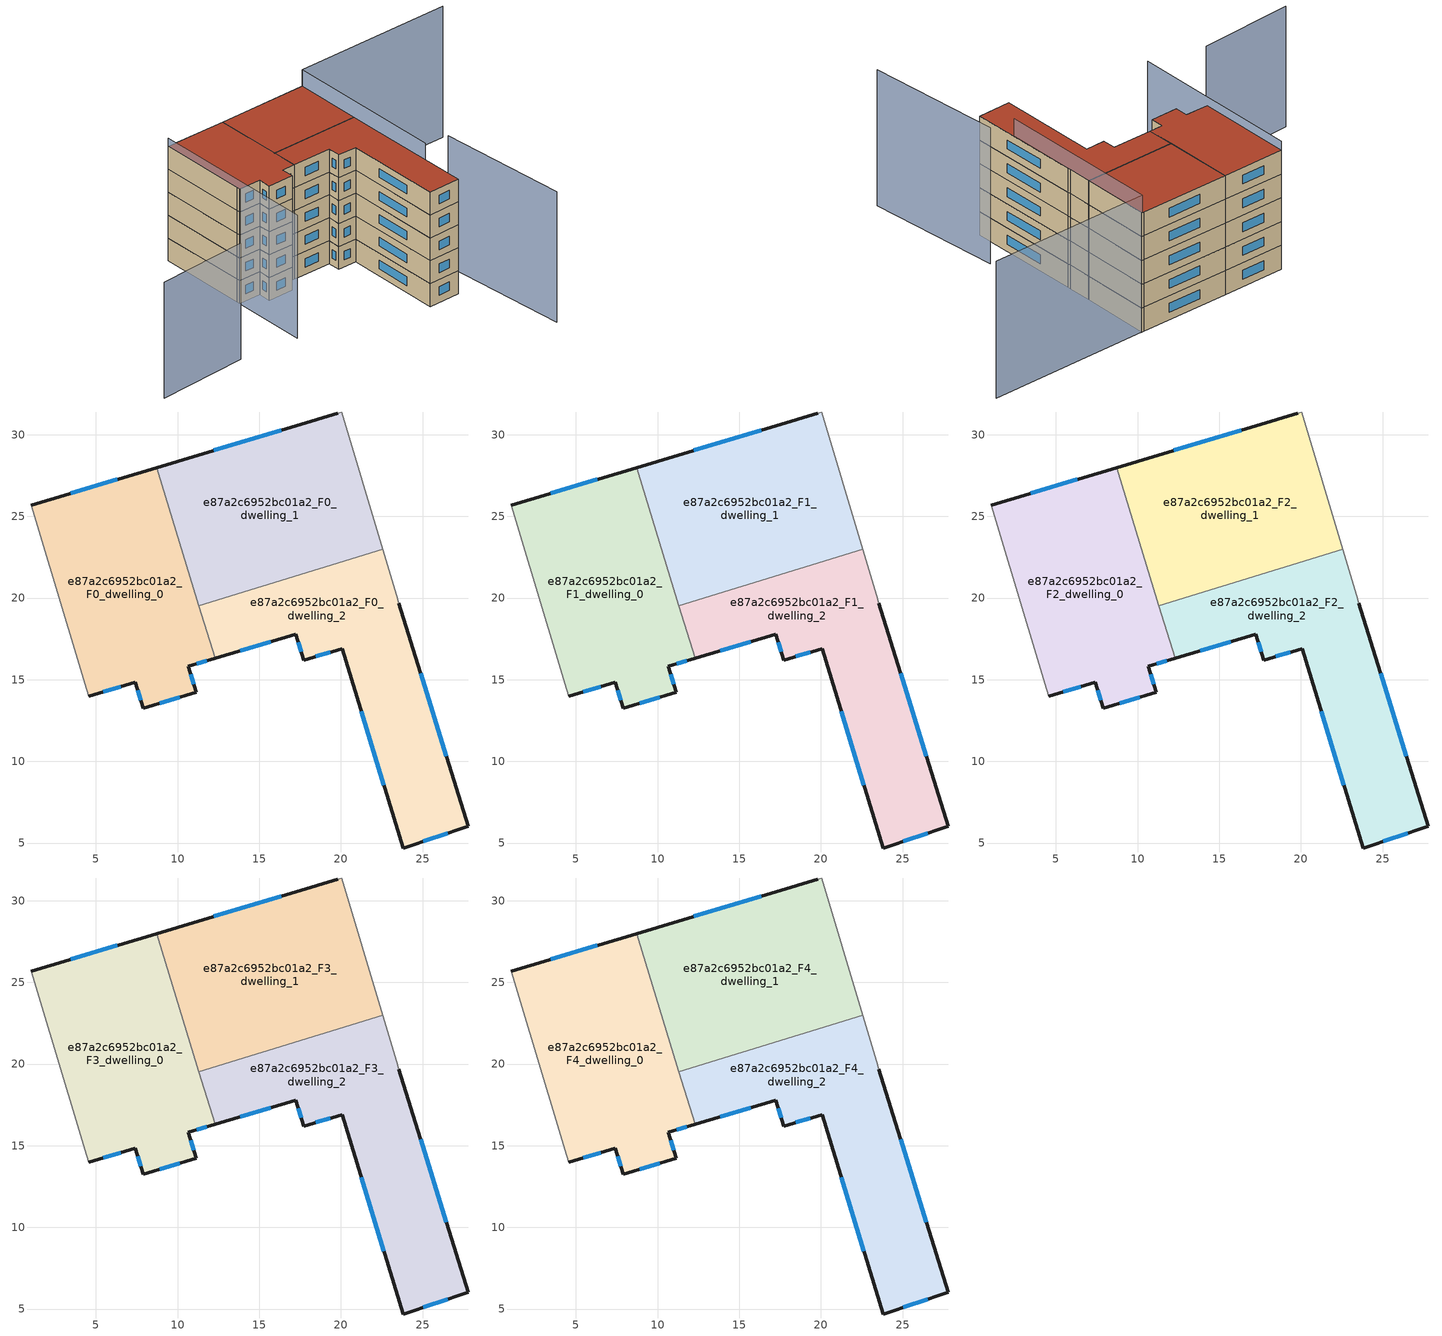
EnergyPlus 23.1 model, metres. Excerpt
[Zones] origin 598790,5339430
e87a2c6952bc01a2_F0_dwelling_0
 floor ground (EU_floor_Construction): 8.73,27.99 12.29,16.31 10.66,15.82 11.14,14.23 7.89,13.25 7.41,14.84 4.56,13.98 4.43,14.39 1.04,25.68 z0
 wall outside (EU_wall_Construction): 4.56,13.98 7.41,14.84 7.89,13.25 11.14,14.23 10.66,15.82 12.29,16.31 / 8.73,27.99 1.04,25.68 z0:3
 wall adiabatic (EU_wall_Construction): 1.04,25.68 4.43,14.39 4.56,13.98 z0:3
 wall to e87a2c6952bc01a2_F0_dwelling_1 (EU_wall_Construction): 11.31,19.53 8.73,27.99 z0:3
 wall to e87a2c6952bc01a2_F0_dwelling_2 (EU_wall_Construction): 12.29,16.31 11.31,19.53 z0:3
 window (EU_Window_Construction): 7.56,14.34 7.74,13.75 / 5.45,14.25 6.52,14.57 / 6.32,27.27 3.45,26.4 / 11.17,15.97 11.78,16.15 / 10.99,14.73 10.81,15.32 / 8.91,13.56 10.12,13.92 z0.94:2.06
e87a2c6952bc01a2_F0_dwelling_1
 floor ground (EU_floor_Construction): 20.04,31.39 22.57,22.97 11.31,19.53 8.73,27.99 19.81,31.32 z0
 wall outside (EU_wall_Construction): 19.81,31.32 8.73,27.99 z0:3
 wall adiabatic (EU_wall_Construction): 22.57,22.97 20.04,31.39 19.81,31.32 z0:3
 wall to e87a2c6952bc01a2_F0_dwelling_2 (EU_wall_Construction): 11.31,19.53 22.57,22.97 z0:3
 window (EU_Window_Construction): 16.34,30.28 12.2,29.03 z0.94:2.06
e87a2c6952bc01a2_F0_dwelling_2
 floor ground (EU_floor_Construction): 23.43,20.13 23.56,19.69 27.79,6.02 23.8,4.7 20.08,16.91 17.73,16.2 17.25,17.79 12.29,16.31 11.31,19.53 22.57,22.97 z0
 wall outside (EU_wall_Construction): 12.29,16.31 17.25,17.79 17.73,16.2 20.08,16.91 23.8,4.7 27.79,6.02 23.56,19.69 z0:3
 wall adiabatic (EU_wall_Construction): 23.56,19.69 23.43,20.13 22.57,22.97 z0:3
 window (EU_Window_Construction): 26.46,10.31 24.88,15.41 / 25.05,5.11 26.54,5.6 / 21.25,13.08 22.64,8.52 / 18.47,16.42 19.34,16.69 / 17.4,17.29 17.58,16.7 / 13.85,16.77 15.7,17.33 z0.94:2.06
e87a2c6952bc01a2_F1_dwelling_0
 floor to e87a2c6952bc01a2_F0_dwelling_0 (EU_floor_Construction): 8.73,27.99 12.29,16.31 10.66,15.82 11.14,14.23 7.89,13.25 7.41,14.84 4.56,13.98 4.43,14.39 1.04,25.68 z3
 wall outside (EU_wall_Construction): 4.56,13.98 7.41,14.84 7.89,13.25 11.14,14.23 10.66,15.82 12.29,16.31 / 8.73,27.99 1.04,25.68 z3:6
 wall adiabatic (EU_wall_Construction): 1.04,25.68 4.43,14.39 4.56,13.98 z3:6
 wall to e87a2c6952bc01a2_F1_dwelling_1 (EU_wall_Construction): 11.31,19.53 8.73,27.99 z3:6
 wall to e87a2c6952bc01a2_F1_dwelling_2 (EU_wall_Construction): 12.29,16.31 11.31,19.53 z3:6
 window (EU_Window_Construction): 7.56,14.34 7.74,13.75 / 5.45,14.25 6.52,14.57 / 6.32,27.27 3.45,26.4 / 11.17,15.97 11.78,16.15 / 10.99,14.73 10.81,15.32 / 8.91,13.56 10.12,13.92 z3.94:5.06
e87a2c6952bc01a2_F1_dwelling_1
 floor to e87a2c6952bc01a2_F0_dwelling_1 (EU_floor_Construction): 20.04,31.39 22.57,22.97 11.31,19.53 8.73,27.99 19.81,31.32 z3
 wall outside (EU_wall_Construction): 19.81,31.32 8.73,27.99 z3:6
 wall adiabatic (EU_wall_Construction): 22.57,22.97 20.04,31.39 19.81,31.32 z3:6
 wall to e87a2c6952bc01a2_F1_dwelling_2 (EU_wall_Construction): 11.31,19.53 22.57,22.97 z3:6
 window (EU_Window_Construction): 16.34,30.28 12.2,29.03 z3.94:5.06
e87a2c6952bc01a2_F1_dwelling_2
 floor to e87a2c6952bc01a2_F0_dwelling_2 (EU_floor_Construction): 23.43,20.13 23.55,19.69 27.79,6.02 23.8,4.7 20.08,16.91 17.73,16.2 17.25,17.79 12.29,16.31 11.31,19.53 22.57,22.97 z3
 wall outside (EU_wall_Construction): 12.29,16.31 17.25,17.79 17.73,16.2 20.08,16.91 23.8,4.7 27.79,6.02 23.56,19.69 z3:6
 wall adiabatic (EU_wall_Construction): 23.56,19.69 23.43,20.13 22.57,22.97 z3:6
 window (EU_Window_Construction): 26.46,10.31 24.88,15.41 / 25.05,5.11 26.54,5.6 / 21.25,13.08 22.64,8.52 / 18.47,16.42 19.34,16.69 / 17.4,17.29 17.58,16.7 / 13.85,16.77 15.7,17.33 z3.94:5.06
e87a2c6952bc01a2_F2_dwelling_0
 floor to e87a2c6952bc01a2_F1_dwelling_0 (EU_floor_Construction): 8.73,27.99 12.29,16.31 10.66,15.82 11.14,14.23 7.89,13.25 7.41,14.84 4.56,13.98 4.43,14.39 1.04,25.68 z6
 wall outside (EU_wall_Construction): 4.56,13.98 7.41,14.84 7.89,13.25 11.14,14.23 10.66,15.82 12.29,16.31 / 8.73,27.99 1.04,25.68 z6:9
 wall adiabatic (EU_wall_Construction): 1.04,25.68 4.43,14.39 4.56,13.98 z6:9
 wall to e87a2c6952bc01a2_F2_dwelling_1 (EU_wall_Construction): 11.31,19.53 8.73,27.99 z6:9
 wall to e87a2c6952bc01a2_F2_dwelling_2 (EU_wall_Construction): 12.29,16.31 11.31,19.53 z6:9
 window (EU_Window_Construction): 7.56,14.34 7.74,13.75 / 5.45,14.25 6.52,14.57 / 6.32,27.27 3.45,26.4 / 11.17,15.97 11.78,16.15 / 10.99,14.73 10.81,15.32 / 8.91,13.56 10.12,13.92 z6.94:8.06
e87a2c6952bc01a2_F2_dwelling_1
 floor to e87a2c6952bc01a2_F1_dwelling_1 (EU_floor_Construction): 20.04,31.39 22.57,22.97 11.31,19.53 8.73,27.99 19.81,31.32 z6
 wall outside (EU_wall_Construction): 19.81,31.32 8.73,27.99 z6:9
 wall adiabatic (EU_wall_Construction): 22.57,22.97 20.04,31.39 19.81,31.32 z6:9
 wall to e87a2c6952bc01a2_F2_dwelling_2 (EU_wall_Construction): 11.31,19.53 22.57,22.97 z6:9
 window (EU_Window_Construction): 16.34,30.28 12.2,29.03 z6.94:8.06
e87a2c6952bc01a2_F2_dwelling_2
 floor to e87a2c6952bc01a2_F1_dwelling_2 (EU_floor_Construction): 23.43,20.13 23.55,19.69 27.79,6.02 23.8,4.7 20.08,16.91 17.73,16.2 17.25,17.79 12.29,16.31 11.31,19.53 22.57,22.97 z6
 wall outside (EU_wall_Construction): 12.29,16.31 17.25,17.79 17.73,16.2 20.08,16.91 23.8,4.7 27.79,6.02 23.56,19.69 z6:9
 wall adiabatic (EU_wall_Construction): 23.56,19.69 23.43,20.13 22.57,22.97 z6:9
 window (EU_Window_Construction): 26.46,10.31 24.88,15.41 / 25.05,5.11 26.54,5.6 / 21.25,13.08 22.64,8.52 / 18.47,16.42 19.34,16.69 / 17.4,17.29 17.58,16.7 / 13.85,16.77 15.7,17.33 z6.94:8.06
e87a2c6952bc01a2_F3_dwelling_0
 floor to e87a2c6952bc01a2_F2_dwelling_0 (EU_floor_Construction): 8.73,27.99 12.29,16.31 10.66,15.82 11.14,14.23 7.89,13.25 7.41,14.84 4.56,13.98 4.43,14.39 1.04,25.68 z9
 wall outside (EU_wall_Construction): 4.56,13.98 7.41,14.84 7.89,13.25 11.14,14.23 10.66,15.82 12.29,16.31 / 8.73,27.99 1.04,25.68 z9:12
 wall adiabatic (EU_wall_Construction): 1.04,25.68 4.43,14.39 4.56,13.98 z9:12
 wall to e87a2c6952bc01a2_F3_dwelling_1 (EU_wall_Construction): 11.31,19.53 8.73,27.99 z9:12
 wall to e87a2c6952bc01a2_F3_dwelling_2 (EU_wall_Construction): 12.29,16.31 11.31,19.53 z9:12
 window (EU_Window_Construction): 7.56,14.34 7.74,13.75 / 5.45,14.25 6.52,14.57 / 6.32,27.27 3.45,26.4 / 11.17,15.97 11.78,16.15 / 10.99,14.73 10.81,15.32 / 8.91,13.56 10.12,13.92 z9.94:11.06
e87a2c6952bc01a2_F3_dwelling_1
 floor to e87a2c6952bc01a2_F2_dwelling_1 (EU_floor_Construction): 20.04,31.39 22.57,22.97 11.31,19.53 8.73,27.99 19.81,31.32 z9
 wall outside (EU_wall_Construction): 19.81,31.32 8.73,27.99 z9:12
 wall adiabatic (EU_wall_Construction): 22.57,22.97 20.04,31.39 19.81,31.32 z9:12
 wall to e87a2c6952bc01a2_F3_dwelling_2 (EU_wall_Construction): 11.31,19.53 22.57,22.97 z9:12
 window (EU_Window_Construction): 16.34,30.28 12.2,29.03 z9.94:11.06
e87a2c6952bc01a2_F3_dwelling_2
 floor to e87a2c6952bc01a2_F2_dwelling_2 (EU_floor_Construction): 23.43,20.13 23.55,19.69 27.79,6.02 23.8,4.7 20.08,16.91 17.73,16.2 17.25,17.79 12.29,16.31 11.31,19.53 22.57,22.97 z9
 wall outside (EU_wall_Construction): 12.29,16.31 17.25,17.79 17.73,16.2 20.08,16.91 23.8,4.7 27.79,6.02 23.56,19.69 z9:12
 wall adiabatic (EU_wall_Construction): 23.56,19.69 23.43,20.13 22.57,22.97 z9:12
 window (EU_Window_Construction): 26.46,10.31 24.88,15.41 / 25.05,5.11 26.54,5.6 / 21.25,13.08 22.64,8.52 / 18.47,16.42 19.34,16.69 / 17.4,17.29 17.58,16.7 / 13.85,16.77 15.7,17.33 z9.94:11.06
e87a2c6952bc01a2_F4_dwelling_0
 floor to e87a2c6952bc01a2_F3_dwelling_0 (EU_floor_Construction): 8.73,27.99 12.29,16.31 10.66,15.82 11.14,14.23 7.89,13.25 7.41,14.84 4.56,13.98 4.43,14.39 1.04,25.68 z12
 wall outside (EU_wall_Construction): 4.56,13.98 7.41,14.84 7.89,13.25 11.14,14.23 10.66,15.82 12.29,16.31 / 8.73,27.99 1.04,25.68 z12:15
 wall adiabatic (EU_wall_Construction): 1.04,25.68 4.43,14.39 4.56,13.98 z12:15
 wall to e87a2c6952bc01a2_F4_dwelling_1 (EU_wall_Construction): 11.31,19.53 8.73,27.99 z12:15
 wall to e87a2c6952bc01a2_F4_dwelling_2 (EU_wall_Construction): 12.29,16.31 11.31,19.53 z12:15
 window (EU_Window_Construction): 7.56,14.34 7.74,13.75 / 5.45,14.25 6.52,14.57 / 6.32,27.27 3.45,26.4 / 11.17,15.97 11.78,16.15 / 10.99,14.73 10.81,15.32 / 8.91,13.56 10.12,13.92 z12.94:14.06
 roof outside (EU_roof_Construction): 11.14,14.23 10.66,15.82 12.29,16.31 8.73,27.99 1.04,25.68 4.43,14.39 4.56,13.98 7.41,14.84 7.89,13.25 z15
e87a2c6952bc01a2_F4_dwelling_1
 floor to e87a2c6952bc01a2_F3_dwelling_1 (EU_floor_Construction): 20.04,31.39 22.57,22.97 11.31,19.53 8.73,27.99 19.81,31.32 z12
 wall outside (EU_wall_Construction): 19.81,31.32 8.73,27.99 z12:15
 wall adiabatic (EU_wall_Construction): 22.57,22.97 20.04,31.39 19.81,31.32 z12:15
 wall to e87a2c6952bc01a2_F4_dwelling_2 (EU_wall_Construction): 11.31,19.53 22.57,22.97 z12:15
 window (EU_Window_Construction): 16.34,30.28 12.2,29.03 z12.94:14.06
 roof outside (EU_roof_Construction): 22.57,22.97 20.04,31.39 19.81,31.32 8.73,27.99 11.31,19.53 z15
e87a2c6952bc01a2_F4_dwelling_2
 floor to e87a2c6952bc01a2_F3_dwelling_2 (EU_floor_Construction): 23.43,20.13 23.55,19.69 27.79,6.02 23.8,4.7 20.08,16.91 17.73,16.2 17.25,17.79 12.29,16.31 11.31,19.53 22.57,22.97 z12
 wall outside (EU_wall_Construction): 12.29,16.31 17.25,17.79 17.73,16.2 20.08,16.91 23.8,4.7 27.79,6.02 23.56,19.69 z12:15
 wall adiabatic (EU_wall_Construction): 23.56,19.69 23.43,20.13 22.57,22.97 z12:15
 window (EU_Window_Construction): 26.46,10.31 24.88,15.41 / 25.05,5.11 26.54,5.6 / 21.25,13.08 22.64,8.52 / 18.47,16.42 19.34,16.69 / 17.4,17.29 17.58,16.7 / 13.85,16.77 15.7,17.33 z12.94:14.06
 roof outside (EU_roof_Construction): 27.79,6.02 23.56,19.69 23.43,20.13 22.57,22.97 11.31,19.53 12.29,16.31 17.25,17.79 17.73,16.2 20.08,16.91 23.8,4.7 z15
shading: -11.45,-1.06 -0.22,3.04 z0:15.2; 1.04,25.68 7.39,4.6 z0:16.1; 35.37,-4.11 29.15,11.83 z0:17.1; 26.1,11.32 20.01,31.38 / 20.01,31.38 39.96,37.43 z0:17.2
[Building]
EU S2 Campaign: North Axis=0; Terrain=City; Solar Distribution=FullExterior
[Site:Location]
Vienna: Latitude=48; Longitude=16.5; Time Zone=1; Elevation=183
[SizingPeriod:WeatherFileDays]
AnnualSizingPeriod: Begin Month=1; Begin Day of Month=1; End Month=12; End Day of Month=31; Day of Week for Start Day=Monday; Use Weather File Daylight Saving Period=No; Use Weather File Rain and Snow Indicators=No
[MATERIAL]
EU_InternalMass_Material: Roughness=MediumRough; Thickness=0.1; Conductivity=1; Density=1800; Specific Heat=900; Thermal Absorptance=0.9; Solar Absorptance=0.7; Visible Absorptance=0.7
[MATERIAL:NOMASS] Roughness=MediumRough; Thermal Absorptance=0.9; Solar Absorptance=0.7; Visible Absorptance=0.7
Name | Thermal Resistance
EU_wall_NoMass | 0.914258
EU_roof_NoMass | 0.954009
EU_floor_NoMass | 1.09711
[WINDOWMATERIAL:SIMPLEGLAZINGSYSTEM]
EU_Window_SimpleGlazing: UFactor=2.09642; Solar Heat Gain Coefficient=0.65; Visible Transmittance=0.65
[CONSTRUCTION]
EU_wall_Construction: EU_wall_NoMass
EU_roof_Construction: EU_roof_NoMass
EU_floor_Construction: EU_floor_NoMass
EU_Window_Construction: EU_Window_SimpleGlazing
EU_InternalMass_Construction: EU_InternalMass_Material
[ZONE] Type=1; Multiplier=1; Ceiling Height=autocalculate; Floor Area=autocalculate; Part of Total Floor Area=Yes
Name | Volume
e87a2c6952bc01a2_F0_dwelling_0; e87a2c6952bc01a2_F1_dwelling_0; e87a2c6952bc01a2_F2_dwelling_0; e87a2c6952bc01a2_F3_dwelling_0; e87a2c6952bc01a2_F4_dwelling_0 | 311.962
e87a2c6952bc01a2_F0_dwelling_1 | 311.969
e87a2c6952bc01a2_F1_dwelling_1; e87a2c6952bc01a2_F2_dwelling_1; e87a2c6952bc01a2_F3_dwelling_1; e87a2c6952bc01a2_F4_dwelling_1; e87a2c6952bc01a2_F0_dwelling_2; e87a2c6952bc01a2_F1_dwelling_2; e87a2c6952bc01a2_F2_dwelling_2; e87a2c6952bc01a2_F3_dwelling_2; e87a2c6952bc01a2_F4_dwelling_2 | 311.971
[INTERNALMASS] Construction=EU_InternalMass_Construction
Name | Zone or ZoneList | Surface Area
e87a2c6952bc01a2_F0_dwelling_0_EU_InternalMass | e87a2c6952bc01a2_F0_dwelling_0 | 103.987
e87a2c6952bc01a2_F0_dwelling_1_EU_InternalMass | e87a2c6952bc01a2_F0_dwelling_1 | 103.993
e87a2c6952bc01a2_F0_dwelling_2_EU_InternalMass | e87a2c6952bc01a2_F0_dwelling_2 | 103.99
e87a2c6952bc01a2_F1_dwelling_0_EU_InternalMass | e87a2c6952bc01a2_F1_dwelling_0 | 103.987
e87a2c6952bc01a2_F1_dwelling_1_EU_InternalMass | e87a2c6952bc01a2_F1_dwelling_1 | 103.993
e87a2c6952bc01a2_F1_dwelling_2_EU_InternalMass | e87a2c6952bc01a2_F1_dwelling_2 | 103.99
e87a2c6952bc01a2_F2_dwelling_0_EU_InternalMass | e87a2c6952bc01a2_F2_dwelling_0 | 103.987
e87a2c6952bc01a2_F2_dwelling_1_EU_InternalMass | e87a2c6952bc01a2_F2_dwelling_1 | 103.993
e87a2c6952bc01a2_F2_dwelling_2_EU_InternalMass | e87a2c6952bc01a2_F2_dwelling_2 | 103.99
e87a2c6952bc01a2_F3_dwelling_0_EU_InternalMass | e87a2c6952bc01a2_F3_dwelling_0 | 103.987
e87a2c6952bc01a2_F3_dwelling_1_EU_InternalMass | e87a2c6952bc01a2_F3_dwelling_1 | 103.993
e87a2c6952bc01a2_F3_dwelling_2_EU_InternalMass | e87a2c6952bc01a2_F3_dwelling_2 | 103.99
e87a2c6952bc01a2_F4_dwelling_0_EU_InternalMass | e87a2c6952bc01a2_F4_dwelling_0 | 103.987
e87a2c6952bc01a2_F4_dwelling_1_EU_InternalMass | e87a2c6952bc01a2_F4_dwelling_1 | 103.993
e87a2c6952bc01a2_F4_dwelling_2_EU_InternalMass | e87a2c6952bc01a2_F4_dwelling_2 | 103.99
[OTHEREQUIPMENT] Fuel Type=Electricity; Design Level Calculation Method=Watts/Area; Power per Zone Floor Area=1; Fraction Latent=0; Fraction Radiant=0; Fraction Lost=0; Carbon Dioxide Generation Rate=0; EndUse Subcategory=EU_Step8_InternalGains
Name | Zone or ZoneList or Space or SpaceList | Schedule
EU_Step8_InternalGain_e87a2c6952bc01a2_F0_dwelling_0_f000 | e87a2c6952bc01a2_F0_dwelling_0 | EU_Step8_GainSchedule_e87a2c6952bc01a2_F0_dwelling_0_f000
EU_Step8_InternalGain_e87a2c6952bc01a2_F0_dwelling_1_f000 | e87a2c6952bc01a2_F0_dwelling_1 | EU_Step8_GainSchedule_e87a2c6952bc01a2_F0_dwelling_1_f000
EU_Step8_InternalGain_e87a2c6952bc01a2_F0_dwelling_2_f000 | e87a2c6952bc01a2_F0_dwelling_2 | EU_Step8_GainSchedule_e87a2c6952bc01a2_F0_dwelling_2_f000
EU_Step8_InternalGain_e87a2c6952bc01a2_F1_dwelling_0_f000 | e87a2c6952bc01a2_F1_dwelling_0 | EU_Step8_GainSchedule_e87a2c6952bc01a2_F1_dwelling_0_f000
EU_Step8_InternalGain_e87a2c6952bc01a2_F1_dwelling_1_f000 | e87a2c6952bc01a2_F1_dwelling_1 | EU_Step8_GainSchedule_e87a2c6952bc01a2_F1_dwelling_1_f000
EU_Step8_InternalGain_e87a2c6952bc01a2_F1_dwelling_2_f000 | e87a2c6952bc01a2_F1_dwelling_2 | EU_Step8_GainSchedule_e87a2c6952bc01a2_F1_dwelling_2_f000
EU_Step8_InternalGain_e87a2c6952bc01a2_F2_dwelling_0_f000 | e87a2c6952bc01a2_F2_dwelling_0 | EU_Step8_GainSchedule_e87a2c6952bc01a2_F2_dwelling_0_f000
EU_Step8_InternalGain_e87a2c6952bc01a2_F2_dwelling_1_f000 | e87a2c6952bc01a2_F2_dwelling_1 | EU_Step8_GainSchedule_e87a2c6952bc01a2_F2_dwelling_1_f000
EU_Step8_InternalGain_e87a2c6952bc01a2_F2_dwelling_2_f000 | e87a2c6952bc01a2_F2_dwelling_2 | EU_Step8_GainSchedule_e87a2c6952bc01a2_F2_dwelling_2_f000
EU_Step8_InternalGain_e87a2c6952bc01a2_F3_dwelling_0_f000 | e87a2c6952bc01a2_F3_dwelling_0 | EU_Step8_GainSchedule_e87a2c6952bc01a2_F3_dwelling_0_f000
EU_Step8_InternalGain_e87a2c6952bc01a2_F3_dwelling_1_f000 | e87a2c6952bc01a2_F3_dwelling_1 | EU_Step8_GainSchedule_e87a2c6952bc01a2_F3_dwelling_1_f000
EU_Step8_InternalGain_e87a2c6952bc01a2_F3_dwelling_2_f000 | e87a2c6952bc01a2_F3_dwelling_2 | EU_Step8_GainSchedule_e87a2c6952bc01a2_F3_dwelling_2_f000
EU_Step8_InternalGain_e87a2c6952bc01a2_F4_dwelling_0_f000 | e87a2c6952bc01a2_F4_dwelling_0 | EU_Step8_GainSchedule_e87a2c6952bc01a2_F4_dwelling_0_f000
EU_Step8_InternalGain_e87a2c6952bc01a2_F4_dwelling_1_f000 | e87a2c6952bc01a2_F4_dwelling_1 | EU_Step8_GainSchedule_e87a2c6952bc01a2_F4_dwelling_1_f000
EU_Step8_InternalGain_e87a2c6952bc01a2_F4_dwelling_2_f000 | e87a2c6952bc01a2_F4_dwelling_2 | EU_Step8_GainSchedule_e87a2c6952bc01a2_F4_dwelling_2_f000
[ZONEVENTILATION:DESIGNFLOWRATE] Schedule=EU_AlwaysOn; Design Flow Rate Calculation Method=AirChanges/Hour; Air Changes per Hour=0.546891; Ventilation Type=Natural; Fan Pressure Rise=0; Fan Total Efficiency=1; Constant Term Coefficient=1; Temperature Term Coefficient=0; Velocity Term Coefficient=0; Velocity Squared Term Coefficient=0; Minimum Indoor Temperature=-100; Maximum Indoor Temperature=100; Delta Temperature=-100; Minimum Outdoor Temperature=-100; Maximum Outdoor Temperature=100; Maximum Wind Speed=40
Name | Zone or ZoneList or Space or SpaceList
EU_ConstantAir_e87a2c6952bc01a2_F0_dwelling_0 | e87a2c6952bc01a2_F0_dwelling_0
EU_ConstantAir_e87a2c6952bc01a2_F0_dwelling_1 | e87a2c6952bc01a2_F0_dwelling_1
EU_ConstantAir_e87a2c6952bc01a2_F0_dwelling_2 | e87a2c6952bc01a2_F0_dwelling_2
EU_ConstantAir_e87a2c6952bc01a2_F1_dwelling_0 | e87a2c6952bc01a2_F1_dwelling_0
EU_ConstantAir_e87a2c6952bc01a2_F1_dwelling_1 | e87a2c6952bc01a2_F1_dwelling_1
EU_ConstantAir_e87a2c6952bc01a2_F1_dwelling_2 | e87a2c6952bc01a2_F1_dwelling_2
EU_ConstantAir_e87a2c6952bc01a2_F2_dwelling_0 | e87a2c6952bc01a2_F2_dwelling_0
EU_ConstantAir_e87a2c6952bc01a2_F2_dwelling_1 | e87a2c6952bc01a2_F2_dwelling_1
EU_ConstantAir_e87a2c6952bc01a2_F2_dwelling_2 | e87a2c6952bc01a2_F2_dwelling_2
EU_ConstantAir_e87a2c6952bc01a2_F3_dwelling_0 | e87a2c6952bc01a2_F3_dwelling_0
EU_ConstantAir_e87a2c6952bc01a2_F3_dwelling_1 | e87a2c6952bc01a2_F3_dwelling_1
EU_ConstantAir_e87a2c6952bc01a2_F3_dwelling_2 | e87a2c6952bc01a2_F3_dwelling_2
EU_ConstantAir_e87a2c6952bc01a2_F4_dwelling_0 | e87a2c6952bc01a2_F4_dwelling_0
EU_ConstantAir_e87a2c6952bc01a2_F4_dwelling_1 | e87a2c6952bc01a2_F4_dwelling_1
EU_ConstantAir_e87a2c6952bc01a2_F4_dwelling_2 | e87a2c6952bc01a2_F4_dwelling_2
[HVACTEMPLATE:THERMOSTAT] Constant Heating Setpoint=20; Constant Cooling Setpoint=50
EU_HeatOnly_e87a2c6952bc01a2_F0_dwelling_0; EU_HeatOnly_e87a2c6952bc01a2_F0_dwelling_1; EU_HeatOnly_e87a2c6952bc01a2_F0_dwelling_2; EU_HeatOnly_e87a2c6952bc01a2_F1_dwelling_0; EU_HeatOnly_e87a2c6952bc01a2_F1_dwelling_1; EU_HeatOnly_e87a2c6952bc01a2_F1_dwelling_2; EU_HeatOnly_e87a2c6952bc01a2_F2_dwelling_0; EU_HeatOnly_e87a2c6952bc01a2_F2_dwelling_1; EU_HeatOnly_e87a2c6952bc01a2_F2_dwelling_2; EU_HeatOnly_e87a2c6952bc01a2_F3_dwelling_0; EU_HeatOnly_e87a2c6952bc01a2_F3_dwelling_1; EU_HeatOnly_e87a2c6952bc01a2_F3_dwelling_2; EU_HeatOnly_e87a2c6952bc01a2_F4_dwelling_0; EU_HeatOnly_e87a2c6952bc01a2_F4_dwelling_1; EU_HeatOnly_e87a2c6952bc01a2_F4_dwelling_2
[HVACTEMPLATE:ZONE:IDEALLOADSAIRSYSTEM] System Availability Schedule=EU_AlwaysOn; Maximum Heating Supply Air Temperature=50; Minimum Cooling Supply Air Temperature=13; Maximum Heating Supply Air Humidity Ratio=0.0156; Minimum Cooling Supply Air Humidity Ratio=0.0077; Heating Limit=NoLimit; Cooling Limit=NoLimit; Heating Availability Schedule=EU_AlwaysOn; Cooling Availability Schedule=EU_CoolingOff; Dehumidification Control Type=ConstantSensibleHeatRatio; Cooling Sensible Heat Ratio=0.7; Dehumidification Setpoint=60; Humidification Control Type=None; Humidification Setpoint=30; Outdoor Air Method=None; Outdoor Air Flow Rate per Person=0.00944; Outdoor Air Flow Rate per Zone Floor Area=0; Outdoor Air Flow Rate per Zone=0; Demand Controlled Ventilation Type=None; Outdoor Air Economizer Type=NoEconomizer; Heat Recovery Type=None; Sensible Heat Recovery Effectiveness=0.7; Latent Heat Recovery Effectiveness=0.65
Name | Template Thermostat
e87a2c6952bc01a2_F0_dwelling_0 | EU_HeatOnly_e87a2c6952bc01a2_F0_dwelling_0
e87a2c6952bc01a2_F0_dwelling_1 | EU_HeatOnly_e87a2c6952bc01a2_F0_dwelling_1
e87a2c6952bc01a2_F0_dwelling_2 | EU_HeatOnly_e87a2c6952bc01a2_F0_dwelling_2
e87a2c6952bc01a2_F1_dwelling_0 | EU_HeatOnly_e87a2c6952bc01a2_F1_dwelling_0
e87a2c6952bc01a2_F1_dwelling_1 | EU_HeatOnly_e87a2c6952bc01a2_F1_dwelling_1
e87a2c6952bc01a2_F1_dwelling_2 | EU_HeatOnly_e87a2c6952bc01a2_F1_dwelling_2
e87a2c6952bc01a2_F2_dwelling_0 | EU_HeatOnly_e87a2c6952bc01a2_F2_dwelling_0
e87a2c6952bc01a2_F2_dwelling_1 | EU_HeatOnly_e87a2c6952bc01a2_F2_dwelling_1
e87a2c6952bc01a2_F2_dwelling_2 | EU_HeatOnly_e87a2c6952bc01a2_F2_dwelling_2
e87a2c6952bc01a2_F3_dwelling_0 | EU_HeatOnly_e87a2c6952bc01a2_F3_dwelling_0
e87a2c6952bc01a2_F3_dwelling_1 | EU_HeatOnly_e87a2c6952bc01a2_F3_dwelling_1
e87a2c6952bc01a2_F3_dwelling_2 | EU_HeatOnly_e87a2c6952bc01a2_F3_dwelling_2
e87a2c6952bc01a2_F4_dwelling_0 | EU_HeatOnly_e87a2c6952bc01a2_F4_dwelling_0
e87a2c6952bc01a2_F4_dwelling_1 | EU_HeatOnly_e87a2c6952bc01a2_F4_dwelling_1
e87a2c6952bc01a2_F4_dwelling_2 | EU_HeatOnly_e87a2c6952bc01a2_F4_dwelling_2
[SIZING:ZONE] Zone Cooling Design Supply Air Temperature Input Method=SupplyAirTemperature; Zone Cooling Design Supply Air Temperature=13; Zone Heating Design Supply Air Temperature Input Method=SupplyAirTemperature; Zone Heating Design Supply Air Temperature=50; Zone Cooling Design Supply Air Humidity Ratio=0.008; Zone Heating Design Supply Air Humidity Ratio=0.008; Cooling Design Air Flow Method=DesignDay; Cooling Design Air Flow Rate=0; Cooling Minimum Air Flow per Zone Floor Area=0.000762; Cooling Minimum Air Flow=0; Cooling Minimum Air Flow Fraction=0.2; Heating Design Air Flow Method=DesignDay; Heating Design Air Flow Rate=0; Heating Maximum Air Flow per Zone Floor Area=0.002032; Heating Maximum Air Flow=0.141576; Heating Maximum Air Flow Fraction=0.3; Account for Dedicated Outdoor Air System=No; Dedicated Outdoor Air System Control Strategy=NeutralSupplyAir; Dedicated Outdoor Air Low Setpoint Temperature for Design=autosize; Dedicated Outdoor Air High Setpoint Temperature for Design=autosize; Zone Load Sizing Method=Sensible Load Only No Latent Load; Zone Latent Cooling Design Supply Air Humidity Ratio Input Method=HumidityRatioDifference; Zone Cooling Design Supply Air Humidity Ratio Difference=0.005; Zone Latent Heating Design Supply Air Humidity Ratio Input Method=HumidityRatioDifference; Zone Humidification Design Supply Air Humidity Ratio Difference=0.005
e87a2c6952bc01a2_F0_dwelling_0; e87a2c6952bc01a2_F0_dwelling_1; e87a2c6952bc01a2_F0_dwelling_2; e87a2c6952bc01a2_F1_dwelling_0; e87a2c6952bc01a2_F1_dwelling_1; e87a2c6952bc01a2_F1_dwelling_2; e87a2c6952bc01a2_F2_dwelling_0; e87a2c6952bc01a2_F2_dwelling_1; e87a2c6952bc01a2_F2_dwelling_2; e87a2c6952bc01a2_F3_dwelling_0; e87a2c6952bc01a2_F3_dwelling_1; e87a2c6952bc01a2_F3_dwelling_2; e87a2c6952bc01a2_F4_dwelling_0; e87a2c6952bc01a2_F4_dwelling_1; e87a2c6952bc01a2_F4_dwelling_2
[SCHEDULE:CONSTANT]
Name | Hourly Value
EU_AlwaysOn | 1
EU_CoolingOff | 0
[SCHEDULE:FILE] Column Number=1; Rows to Skip at Top=0; Number of Hours of Data=8760; Column Separator=Comma; Interpolate to Timestep=No; Minutes per Item=60; Adjust Schedule for Daylight Savings=Yes
Name | File
EU_Step8_GainSchedule_e87a2c6952bc01a2_F0_dwelling_0_f000 | ../../schedules/e87a2c6952bc01a2/e87a2c6952bc01a2_F0_dwelling_0_f000_gain.csv
EU_Step8_GainSchedule_e87a2c6952bc01a2_F0_dwelling_1_f000 | ../../schedules/e87a2c6952bc01a2/e87a2c6952bc01a2_F0_dwelling_1_f000_gain.csv
EU_Step8_GainSchedule_e87a2c6952bc01a2_F0_dwelling_2_f000 | ../../schedules/e87a2c6952bc01a2/e87a2c6952bc01a2_F0_dwelling_2_f000_gain.csv
EU_Step8_GainSchedule_e87a2c6952bc01a2_F1_dwelling_0_f000 | ../../schedules/e87a2c6952bc01a2/e87a2c6952bc01a2_F1_dwelling_0_f000_gain.csv
EU_Step8_GainSchedule_e87a2c6952bc01a2_F1_dwelling_1_f000 | ../../schedules/e87a2c6952bc01a2/e87a2c6952bc01a2_F1_dwelling_1_f000_gain.csv
EU_Step8_GainSchedule_e87a2c6952bc01a2_F1_dwelling_2_f000 | ../../schedules/e87a2c6952bc01a2/e87a2c6952bc01a2_F1_dwelling_2_f000_gain.csv
EU_Step8_GainSchedule_e87a2c6952bc01a2_F2_dwelling_0_f000 | ../../schedules/e87a2c6952bc01a2/e87a2c6952bc01a2_F2_dwelling_0_f000_gain.csv
EU_Step8_GainSchedule_e87a2c6952bc01a2_F2_dwelling_1_f000 | ../../schedules/e87a2c6952bc01a2/e87a2c6952bc01a2_F2_dwelling_1_f000_gain.csv
EU_Step8_GainSchedule_e87a2c6952bc01a2_F2_dwelling_2_f000 | ../../schedules/e87a2c6952bc01a2/e87a2c6952bc01a2_F2_dwelling_2_f000_gain.csv
EU_Step8_GainSchedule_e87a2c6952bc01a2_F3_dwelling_0_f000 | ../../schedules/e87a2c6952bc01a2/e87a2c6952bc01a2_F3_dwelling_0_f000_gain.csv
EU_Step8_GainSchedule_e87a2c6952bc01a2_F3_dwelling_1_f000 | ../../schedules/e87a2c6952bc01a2/e87a2c6952bc01a2_F3_dwelling_1_f000_gain.csv
EU_Step8_GainSchedule_e87a2c6952bc01a2_F3_dwelling_2_f000 | ../../schedules/e87a2c6952bc01a2/e87a2c6952bc01a2_F3_dwelling_2_f000_gain.csv
EU_Step8_GainSchedule_e87a2c6952bc01a2_F4_dwelling_0_f000 | ../../schedules/e87a2c6952bc01a2/e87a2c6952bc01a2_F4_dwelling_0_f000_gain.csv
EU_Step8_GainSchedule_e87a2c6952bc01a2_F4_dwelling_1_f000 | ../../schedules/e87a2c6952bc01a2/e87a2c6952bc01a2_F4_dwelling_1_f000_gain.csv
EU_Step8_GainSchedule_e87a2c6952bc01a2_F4_dwelling_2_f000 | ../../schedules/e87a2c6952bc01a2/e87a2c6952bc01a2_F4_dwelling_2_f000_gain.csv
